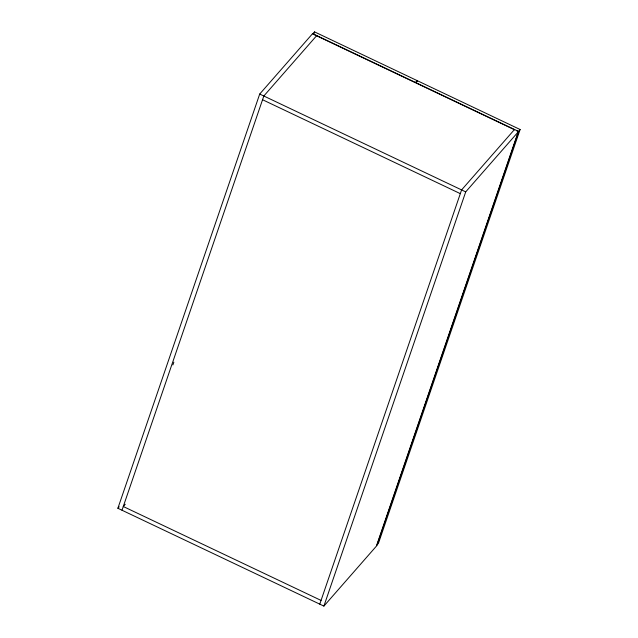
<?xml version="1.0" encoding="UTF-8"?>
<svg xmlns="http://www.w3.org/2000/svg" width="638" height="638" viewBox="0 0 638 638"><rect width="100%" height="100%" fill="white"/><g stroke="black" fill="none" stroke-linecap="round" stroke-linejoin="round"><path stroke-width="0.96" d="M117.886 508.279L259.706 94.049L312.612 33.631L518.622 131.452L376.795 545.681L323.897 606.1L117.886 508.279L119.186 506.787M122.002 510.233L263.829 96.003L316.727 35.592M172.89 364.96L173.847 362.169M313.92 33.782L314.566 31.9L417.108 80.595L416.462 82.477M319.774 604.146L461.593 189.917L514.499 129.498M323.897 606.1L465.716 191.871L518.622 131.452M520.114 129.506L518.319 131.556L376.643 545.37L378.438 543.321L520.114 129.506L417.571 80.811L415.777 82.86L514.722 129.841M312.772 33.95L314.566 31.9M417.108 80.595L415.314 82.645L313.665 34.38M125.239 504.267L123.278 506.508L321.05 600.414M516.525 130.702L518.319 131.556M259.706 94.049L465.716 191.871M262.553 99.735L460.317 193.641"/></g></svg>
